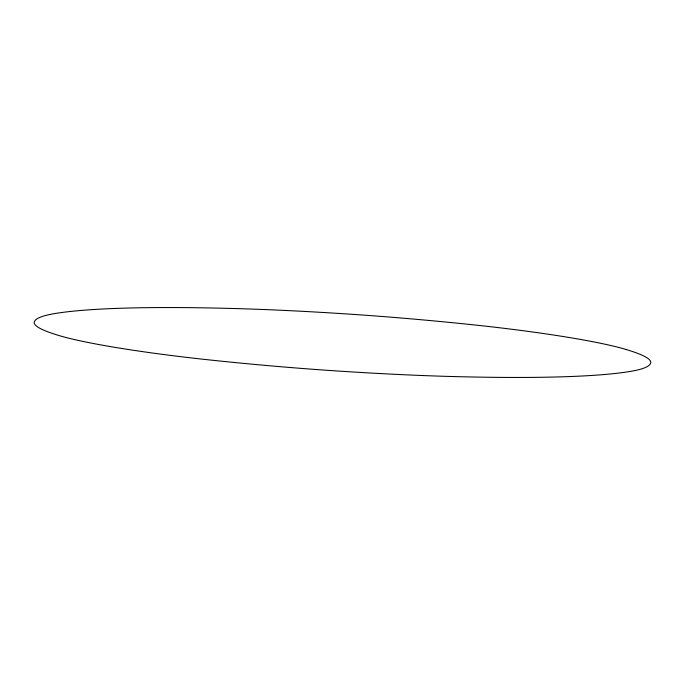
<?xml version="1.0" encoding="UTF-8"?>
<svg xmlns="http://www.w3.org/2000/svg" width="685" height="685" viewBox="0 0 685 685"><rect width="100%" height="100%" fill="white"/><g stroke="black" fill="none" stroke-linecap="round" stroke-linejoin="round"><path stroke-width="1.03" d="M626.21 349.521A182.133 15.875 5.7 0 0 471.751 324.664A297.47 25.927 5.7 0 0 347.817 314.021A412.516 35.954 5.7 0 0 233.696 308.507A568.824 49.577 5.7 0 0 57.48 313.122A412.516 35.954 5.7 0 0 34.25 322.233A297.47 25.927 5.7 0 0 58.79 335.479A182.133 15.875 5.7 0 0 213.249 360.336A297.47 25.927 5.7 0 0 337.183 370.979A412.516 35.954 5.7 0 0 451.304 376.493A568.824 49.577 5.7 0 0 627.52 371.878A412.516 35.954 5.7 0 0 650.75 362.767A297.47 25.927 5.7 0 0 626.21 349.521"/></g></svg>
